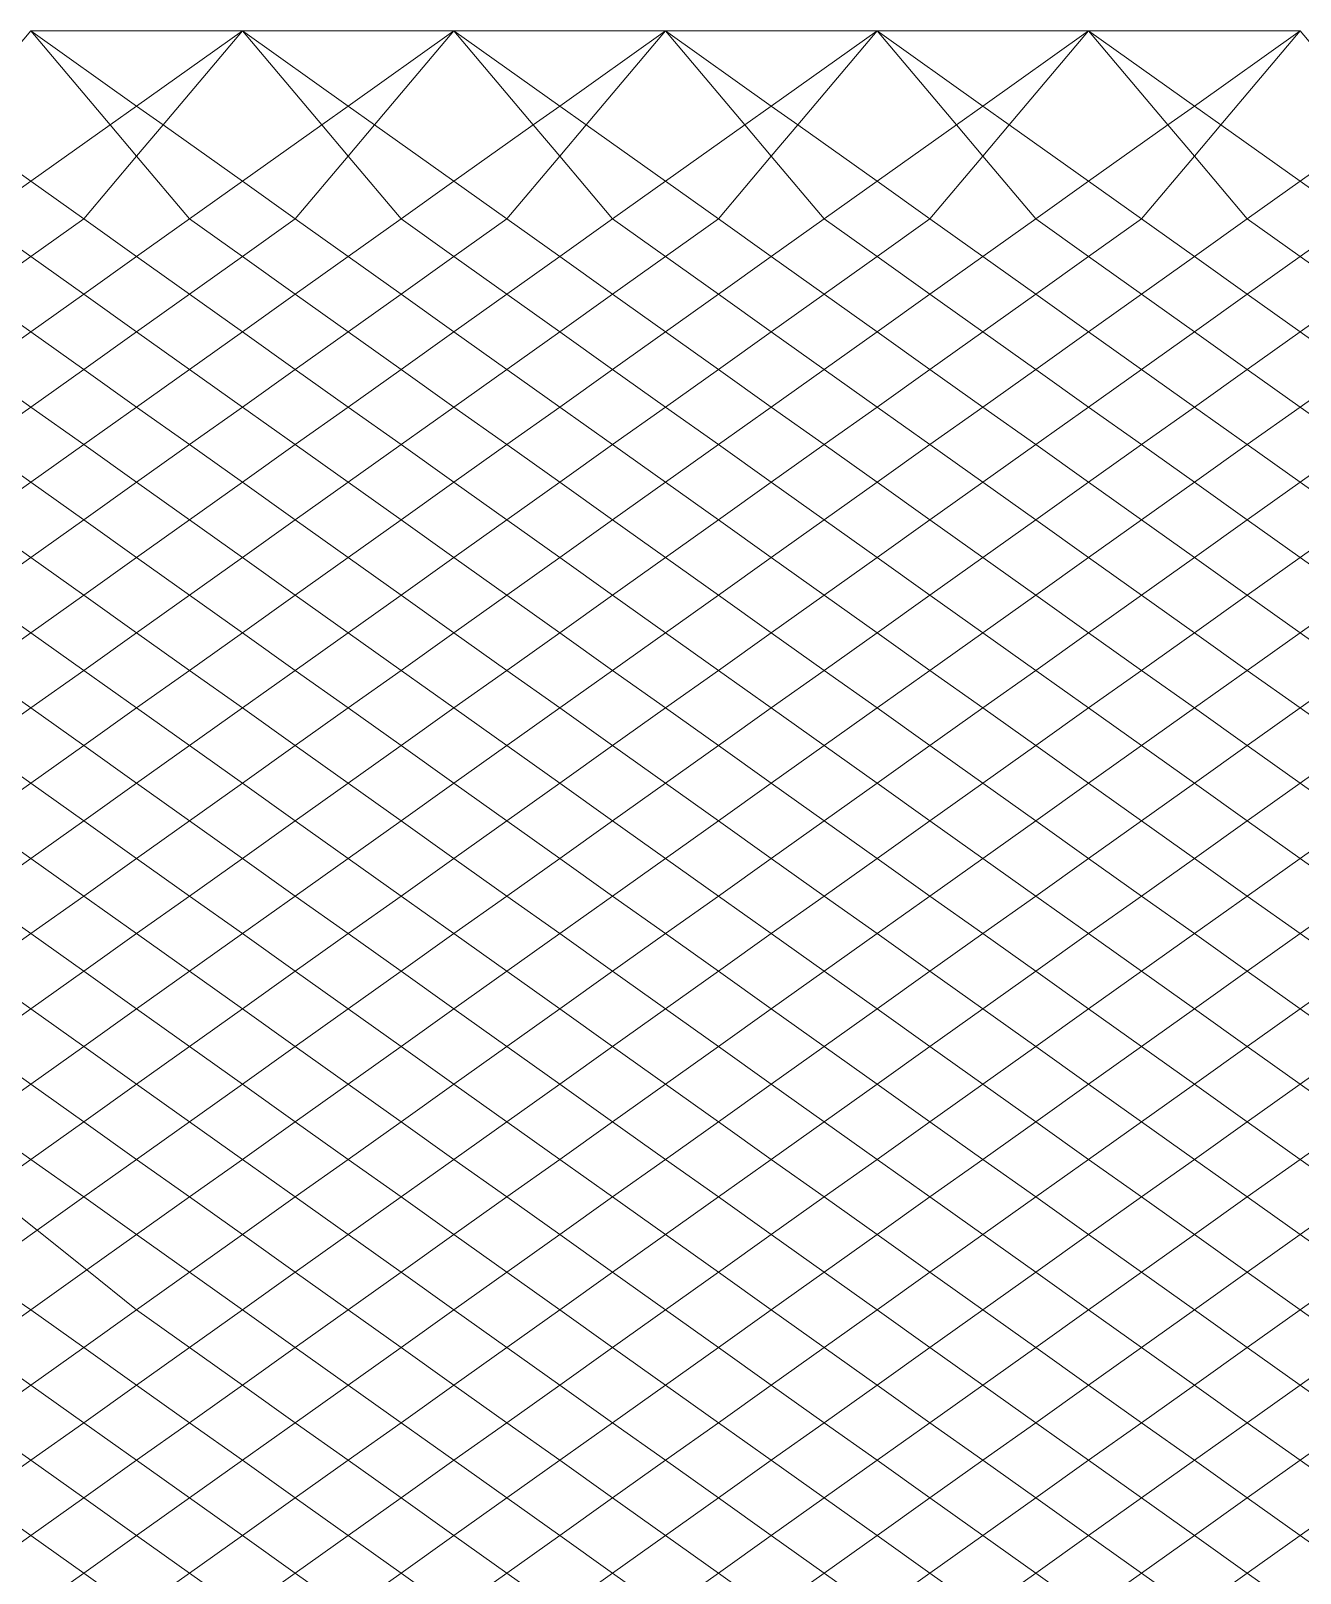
# Model space of a CAD drawing. Header units: millimetres. Extents: x 0 to 143, y 0 to 59.
# Drawn here: x 62.94 to 81.36, y 36.57 to 58.95 of the extents above; entities that cross this region are included whole.
import ezdxf

# ---------------------------------------------------------------- set-up
doc = ezdxf.new("R2010")
doc.units = ezdxf.units.MM
doc.layers.add('Основания', color=130, linetype='Continuous', lineweight=20)

msp = doc.modelspace()

# ---------------------------------------------------------------- linework, layer by layer
at = {"layer": 'Основания', "linetype": 'Continuous', "ltscale": 250}
for points in [[(62.935, 58.948), (61.784, 57.584), (62.935, 56.765), (64.086, 57.584)], [(62.935, 58.948), (64.086, 57.584), (64.47, 57.857)], [(66.005, 58.948), (66.005, 58.948), (62.935, 58.948), (64.47, 57.857)], [(66.005, 58.948), (64.47, 57.857), (64.854, 57.584)], [(66.005, 58.948), (64.854, 57.584), (66.005, 56.765), (67.156, 57.584)], [(69.075, 58.948), (66.005, 58.948), (66.005, 58.948), (67.54, 57.857)], [(66.005, 58.948), (67.156, 57.584), (67.54, 57.857)], [(69.075, 58.948), (67.54, 57.857), (67.924, 57.584)], [(69.075, 58.948), (67.924, 57.584), (69.075, 56.765), (70.226, 57.584)], [(72.145, 58.948), (69.075, 58.948), (69.075, 58.948), (70.61, 57.857)], [(69.075, 58.948), (70.226, 57.584), (70.61, 57.857)], [(72.145, 58.948), (70.61, 57.857), (70.994, 57.584)], [(72.145, 58.948), (70.994, 57.584), (72.145, 56.765), (73.296, 57.584)], [(72.145, 58.948), (73.296, 57.584), (73.68, 57.857)], [(75.215, 58.948), (72.145, 58.948), (72.145, 58.948), (73.68, 57.857)], [(75.215, 58.948), (73.68, 57.857), (74.064, 57.584)], [(75.215, 58.948), (74.064, 57.584), (75.215, 56.765), (76.366, 57.584)], [(75.215, 58.948), (76.366, 57.584), (76.75, 57.857)], [(78.285, 58.948), (78.285, 58.948), (75.215, 58.948), (76.75, 57.857)], [(78.285, 58.948), (76.75, 57.857), (77.134, 57.584)], [(78.285, 58.948), (77.134, 57.584), (78.285, 56.765), (79.436, 57.584)], [(81.355, 58.948), (78.285, 58.948), (78.285, 58.948), (79.82, 57.857)], [(78.285, 58.948), (79.436, 57.584), (79.82, 57.857)], [(81.355, 58.948), (79.82, 57.857), (80.204, 57.584)], [(81.355, 58.948), (80.204, 57.584), (81.355, 56.765), (82.506, 57.584)], [(64.854, 57.584), (64.47, 57.857), (64.086, 57.584), (64.47, 57.129)], [(67.924, 57.584), (67.54, 57.857), (67.156, 57.584), (67.54, 57.129)], [(70.994, 57.584), (70.61, 57.857), (70.226, 57.584), (70.61, 57.129)], [(74.064, 57.584), (73.68, 57.857), (73.296, 57.584), (73.68, 57.129)], [(77.134, 57.584), (76.75, 57.857), (76.366, 57.584), (76.75, 57.129)], [(80.204, 57.584), (79.82, 57.857), (79.436, 57.584), (79.82, 57.129)], [(64.47, 57.129), (64.086, 57.584), (62.935, 56.765), (63.703, 56.219)], [(64.854, 57.584), (64.47, 57.129), (65.238, 56.219), (66.005, 56.765)], [(67.54, 57.129), (67.156, 57.584), (66.005, 56.765), (66.773, 56.219)], [(69.075, 56.765), (67.924, 57.584), (67.54, 57.129), (68.308, 56.219), (68.308, 56.219)], [(70.61, 57.129), (70.226, 57.584), (69.075, 56.765), (69.843, 56.219)], [(72.145, 56.765), (70.994, 57.584), (70.61, 57.129), (71.378, 56.219), (71.378, 56.219)], [(73.68, 57.129), (73.296, 57.584), (72.145, 56.765), (72.913, 56.219)], [(74.064, 57.584), (73.68, 57.129), (74.448, 56.219), (75.215, 56.765)], [(76.75, 57.129), (76.366, 57.584), (75.215, 56.765), (75.983, 56.219)], [(77.134, 57.584), (76.75, 57.129), (77.518, 56.219), (78.285, 56.765)], [(79.82, 57.129), (79.436, 57.584), (78.285, 56.765), (79.053, 56.219)], [(81.355, 56.765), (80.204, 57.584), (79.82, 57.129), (80.588, 56.219), (80.588, 56.219)], [(65.238, 56.219), (64.47, 57.129), (63.703, 56.219), (64.47, 55.674)], [(68.308, 56.219), (67.54, 57.129), (66.773, 56.219), (67.54, 55.674)], [(71.378, 56.219), (70.61, 57.129), (69.843, 56.219), (70.61, 55.674)], [(74.448, 56.219), (73.68, 57.129), (72.913, 56.219), (73.68, 55.674)], [(77.518, 56.219), (76.75, 57.129), (75.983, 56.219), (76.75, 55.674)], [(80.588, 56.219), (79.82, 57.129), (79.053, 56.219), (79.82, 55.674)], [(62.935, 56.765), (62.168, 56.219), (62.935, 55.674), (63.703, 56.219)], [(66.005, 56.765), (65.238, 56.219), (66.005, 55.674), (66.773, 56.219)], [(69.075, 56.765), (68.308, 56.219), (69.075, 55.674), (69.843, 56.219)], [(72.145, 56.765), (71.378, 56.219), (72.145, 55.674), (72.913, 56.219)], [(75.215, 56.765), (74.448, 56.219), (75.215, 55.674), (75.983, 56.219)], [(78.285, 56.765), (77.518, 56.219), (78.285, 55.674), (79.053, 56.219)], [(81.355, 56.765), (80.588, 56.219), (81.355, 55.674), (82.123, 56.219)], [(62.168, 56.219), (61.4, 55.674), (62.168, 55.128), (62.935, 55.674)], [(63.703, 56.219), (62.935, 55.674), (63.703, 55.128), (64.47, 55.674)], [(65.238, 56.219), (64.47, 55.674), (65.238, 55.128), (66.005, 55.674)], [(66.773, 56.219), (66.005, 55.674), (66.773, 55.128), (67.54, 55.674)], [(68.308, 56.219), (67.54, 55.674), (68.308, 55.128), (69.075, 55.674)], [(69.843, 56.219), (69.075, 55.674), (69.843, 55.128), (70.61, 55.674)], [(71.378, 56.219), (70.61, 55.674), (71.378, 55.128), (72.145, 55.674)], [(72.913, 56.219), (72.145, 55.674), (72.913, 55.128), (73.68, 55.674)], [(74.448, 56.219), (73.68, 55.674), (74.448, 55.128), (75.215, 55.674)], [(75.983, 56.219), (75.215, 55.674), (75.983, 55.128), (76.75, 55.674)], [(77.518, 56.219), (76.75, 55.674), (77.518, 55.128), (78.285, 55.674)], [(79.053, 56.219), (78.285, 55.674), (79.053, 55.128), (79.82, 55.674)], [(80.588, 56.219), (79.82, 55.674), (80.588, 55.128), (81.355, 55.674)], [(62.935, 55.674), (62.168, 55.128), (62.935, 54.582), (63.703, 55.128)], [(64.47, 55.674), (63.703, 55.128), (64.47, 54.582), (65.238, 55.128)], [(66.005, 55.674), (65.238, 55.128), (66.005, 54.582), (66.773, 55.128)], [(67.54, 55.674), (66.773, 55.128), (67.54, 54.582), (68.308, 55.128)], [(69.075, 55.674), (68.308, 55.128), (69.075, 54.582), (69.843, 55.128)], [(70.61, 55.674), (69.843, 55.128), (70.61, 54.582), (71.378, 55.128)], [(72.145, 55.674), (71.378, 55.128), (72.145, 54.582), (72.913, 55.128)], [(73.68, 55.674), (72.913, 55.128), (73.68, 54.582), (74.448, 55.128)], [(75.215, 55.674), (74.448, 55.128), (75.215, 54.582), (75.983, 55.128)], [(76.75, 55.674), (75.983, 55.128), (76.75, 54.582), (77.518, 55.128)], [(78.285, 55.674), (77.518, 55.128), (78.285, 54.582), (79.053, 55.128)], [(79.82, 55.674), (79.053, 55.128), (79.82, 54.582), (80.588, 55.128)], [(81.355, 55.674), (80.588, 55.128), (81.355, 54.582), (82.123, 55.128)], [(62.168, 55.128), (61.4, 54.582), (62.168, 54.036), (62.935, 54.582)], [(63.703, 55.128), (62.935, 54.582), (63.703, 54.036), (64.47, 54.582)], [(65.238, 55.128), (64.47, 54.582), (65.238, 54.036), (66.005, 54.582)], [(66.773, 55.128), (66.005, 54.582), (66.773, 54.036), (67.54, 54.582)], [(68.308, 55.128), (67.54, 54.582), (68.308, 54.036), (69.075, 54.582)], [(69.843, 55.128), (69.075, 54.582), (69.843, 54.036), (70.61, 54.582)], [(71.378, 55.128), (70.61, 54.582), (71.378, 54.036), (72.145, 54.582)], [(72.913, 55.128), (72.145, 54.582), (72.913, 54.036), (73.68, 54.582)], [(74.448, 55.128), (73.68, 54.582), (74.448, 54.036), (75.215, 54.582)], [(75.983, 55.128), (75.215, 54.582), (75.983, 54.036), (76.75, 54.582)], [(77.518, 55.128), (76.75, 54.582), (77.518, 54.036), (78.285, 54.582)], [(79.053, 55.128), (78.285, 54.582), (79.053, 54.036), (79.82, 54.582)], [(80.588, 55.128), (79.82, 54.582), (80.588, 54.036), (81.355, 54.582)], [(62.935, 54.582), (62.168, 54.036), (62.935, 53.49), (63.703, 54.036)], [(64.47, 54.582), (63.703, 54.036), (64.47, 53.49), (65.238, 54.036)], [(66.005, 54.582), (65.238, 54.036), (66.005, 53.49), (66.773, 54.036)], [(67.54, 54.582), (66.773, 54.036), (67.54, 53.49), (68.308, 54.036)], [(69.075, 54.582), (68.308, 54.036), (69.075, 53.49), (69.843, 54.036)], [(70.61, 54.582), (69.843, 54.036), (70.61, 53.49), (71.378, 54.036)], [(72.145, 54.582), (71.378, 54.036), (72.145, 53.49), (72.913, 54.036)], [(73.68, 54.582), (72.913, 54.036), (73.68, 53.49), (74.448, 54.036)], [(75.215, 54.582), (74.448, 54.036), (75.215, 53.49), (75.983, 54.036)], [(76.75, 54.582), (75.983, 54.036), (76.75, 53.49), (77.518, 54.036)], [(78.285, 54.582), (77.518, 54.036), (78.285, 53.49), (79.053, 54.036)], [(79.82, 54.582), (79.053, 54.036), (79.82, 53.49), (80.588, 54.036)], [(81.355, 54.582), (80.588, 54.036), (81.355, 53.49), (82.123, 54.036)], [(62.168, 54.036), (61.4, 53.49), (62.168, 52.944), (62.935, 53.49)], [(63.703, 54.036), (62.935, 53.49), (63.703, 52.944), (64.47, 53.49)], [(65.238, 54.036), (64.47, 53.49), (65.238, 52.944), (66.005, 53.49)], [(66.773, 54.036), (66.005, 53.49), (66.773, 52.944), (67.54, 53.49)], [(68.308, 54.036), (67.54, 53.49), (68.308, 52.944), (69.075, 53.49)], [(69.843, 54.036), (69.075, 53.49), (69.843, 52.944), (70.61, 53.49)], [(71.378, 54.036), (70.61, 53.49), (71.378, 52.944), (72.145, 53.49)], [(72.913, 54.036), (72.145, 53.49), (72.913, 52.944), (73.68, 53.49)], [(74.448, 54.036), (73.68, 53.49), (74.448, 52.944), (75.215, 53.49)], [(75.983, 54.036), (75.215, 53.49), (75.983, 52.944), (76.75, 53.49)], [(77.518, 54.036), (76.75, 53.49), (77.518, 52.944), (78.285, 53.49)], [(79.053, 54.036), (78.285, 53.49), (79.053, 52.944), (79.82, 53.49)], [(80.588, 54.036), (79.82, 53.49), (80.588, 52.944), (81.355, 53.49)], [(62.935, 53.49), (62.168, 52.944), (62.935, 52.399), (63.703, 52.944)], [(64.47, 53.49), (63.703, 52.944), (64.47, 52.399), (65.238, 52.944)], [(66.005, 53.49), (65.238, 52.944), (66.005, 52.399), (66.773, 52.944)], [(67.54, 53.49), (66.773, 52.944), (67.54, 52.399), (68.308, 52.944)], [(69.075, 53.49), (68.308, 52.944), (69.075, 52.399), (69.843, 52.944)], [(70.61, 53.49), (69.843, 52.944), (70.61, 52.399), (71.378, 52.944)], [(72.145, 53.49), (71.378, 52.944), (72.145, 52.399), (72.913, 52.944)], [(73.68, 53.49), (72.913, 52.944), (73.68, 52.399), (74.448, 52.944)], [(75.215, 53.49), (74.448, 52.944), (75.215, 52.399), (75.983, 52.944)], [(76.75, 53.49), (75.983, 52.944), (76.75, 52.399), (77.518, 52.944)], [(78.285, 53.49), (77.518, 52.944), (78.285, 52.399), (79.053, 52.944)], [(79.82, 53.49), (79.053, 52.944), (79.82, 52.399), (80.588, 52.944)], [(81.355, 53.49), (80.588, 52.944), (81.355, 52.399), (82.123, 52.944)], [(62.168, 52.944), (61.4, 52.399), (62.168, 51.853), (62.935, 52.399)], [(63.703, 52.944), (62.935, 52.399), (63.703, 51.853), (64.47, 52.399)], [(65.238, 52.944), (64.47, 52.399), (65.238, 51.853), (66.005, 52.399)], [(66.773, 52.944), (66.005, 52.399), (66.773, 51.853), (67.54, 52.399)], [(68.308, 52.944), (67.54, 52.399), (68.308, 51.853), (69.075, 52.399)], [(69.843, 52.944), (69.075, 52.399), (69.843, 51.853), (70.61, 52.399)], [(71.378, 52.944), (70.61, 52.399), (71.378, 51.853), (72.145, 52.399)], [(72.913, 52.944), (72.145, 52.399), (72.913, 51.853), (73.68, 52.399)], [(74.448, 52.944), (73.68, 52.399), (74.448, 51.853), (75.215, 52.399)], [(75.983, 52.944), (75.215, 52.399), (75.983, 51.853), (76.75, 52.399)], [(77.518, 52.944), (76.75, 52.399), (77.518, 51.853), (78.285, 52.399)], [(79.053, 52.944), (78.285, 52.399), (79.053, 51.853), (79.82, 52.399)], [(80.588, 52.944), (79.82, 52.399), (80.588, 51.853), (81.355, 52.399)], [(62.935, 52.399), (62.168, 51.853), (62.935, 51.307), (63.703, 51.853)], [(64.47, 52.399), (63.703, 51.853), (64.47, 51.307), (65.238, 51.853)], [(66.005, 52.399), (65.238, 51.853), (66.005, 51.307), (66.773, 51.853)], [(67.54, 52.399), (66.773, 51.853), (67.54, 51.307), (68.308, 51.853)], [(69.075, 52.399), (68.308, 51.853), (69.075, 51.307), (69.843, 51.853)], [(70.61, 52.399), (69.843, 51.853), (70.61, 51.307), (71.378, 51.853)], [(72.145, 52.399), (71.378, 51.853), (72.145, 51.307), (72.913, 51.853)], [(73.68, 52.399), (72.913, 51.853), (73.68, 51.307), (74.448, 51.853)], [(75.215, 52.399), (74.448, 51.853), (75.215, 51.307), (75.983, 51.853)], [(76.75, 52.399), (75.983, 51.853), (76.75, 51.307), (77.518, 51.853)], [(78.285, 52.399), (77.518, 51.853), (78.285, 51.307), (79.053, 51.853)], [(79.82, 52.399), (79.053, 51.853), (79.82, 51.307), (80.588, 51.853)], [(81.355, 52.399), (80.588, 51.853), (81.355, 51.307), (82.123, 51.853)], [(62.168, 51.853), (61.4, 51.307), (62.168, 50.761), (62.935, 51.307)], [(63.703, 51.853), (62.935, 51.307), (63.703, 50.761), (64.47, 51.307)], [(65.238, 51.853), (64.47, 51.307), (65.238, 50.761), (66.005, 51.307)], [(66.773, 51.853), (66.005, 51.307), (66.773, 50.761), (67.54, 51.307)], [(68.308, 51.853), (67.54, 51.307), (68.308, 50.761), (69.075, 51.307)], [(69.843, 51.853), (69.075, 51.307), (69.843, 50.761), (70.61, 51.307)], [(71.378, 51.853), (70.61, 51.307), (71.378, 50.761), (72.145, 51.307)], [(72.913, 51.853), (72.145, 51.307), (72.913, 50.761), (73.68, 51.307)], [(74.448, 51.853), (73.68, 51.307), (74.448, 50.761), (75.215, 51.307)], [(75.983, 51.853), (75.215, 51.307), (75.983, 50.761), (76.75, 51.307)], [(77.518, 51.853), (76.75, 51.307), (77.518, 50.761), (78.285, 51.307)], [(79.053, 51.853), (78.285, 51.307), (79.053, 50.761), (79.82, 51.307)], [(80.588, 51.853), (79.82, 51.307), (80.588, 50.761), (81.355, 51.307)], [(62.935, 51.307), (62.168, 50.761), (62.935, 50.215), (63.703, 50.761)], [(64.47, 51.307), (63.703, 50.761), (64.47, 50.215), (65.238, 50.761)], [(66.005, 51.307), (65.238, 50.761), (66.005, 50.215), (66.773, 50.761)], [(67.54, 51.307), (66.773, 50.761), (67.54, 50.215), (68.308, 50.761)], [(69.075, 51.307), (68.308, 50.761), (69.075, 50.215), (69.843, 50.761)], [(70.61, 51.307), (69.843, 50.761), (70.61, 50.215), (71.378, 50.761)], [(72.145, 51.307), (71.378, 50.761), (72.145, 50.215), (72.913, 50.761)], [(73.68, 51.307), (72.913, 50.761), (73.68, 50.215), (74.448, 50.761)], [(75.215, 51.307), (74.448, 50.761), (75.215, 50.215), (75.983, 50.761)], [(76.75, 51.307), (75.983, 50.761), (76.75, 50.215), (77.518, 50.761)], [(78.285, 51.307), (77.518, 50.761), (78.285, 50.215), (79.053, 50.761)], [(79.82, 51.307), (79.053, 50.761), (79.82, 50.215), (80.588, 50.761)], [(81.355, 51.307), (80.588, 50.761), (81.355, 50.215), (82.123, 50.761)], [(62.168, 50.761), (61.4, 50.215), (62.168, 49.669), (62.935, 50.215)], [(63.703, 50.761), (62.935, 50.215), (63.703, 49.669), (64.47, 50.215)], [(65.238, 50.761), (64.47, 50.215), (65.238, 49.669), (66.005, 50.215)], [(66.773, 50.761), (66.005, 50.215), (66.773, 49.669), (67.54, 50.215)], [(68.308, 50.761), (67.54, 50.215), (68.308, 49.669), (69.075, 50.215)], [(69.843, 50.761), (69.075, 50.215), (69.843, 49.669), (70.61, 50.215)], [(71.378, 50.761), (70.61, 50.215), (71.378, 49.669), (72.145, 50.215)], [(72.913, 50.761), (72.145, 50.215), (72.913, 49.669), (73.68, 50.215)], [(74.448, 50.761), (73.68, 50.215), (74.448, 49.669), (75.215, 50.215)], [(75.983, 50.761), (75.215, 50.215), (75.983, 49.669), (76.75, 50.215)], [(77.518, 50.761), (76.75, 50.215), (77.518, 49.669), (78.285, 50.215)], [(79.053, 50.761), (78.285, 50.215), (79.053, 49.669), (79.82, 50.215)], [(80.588, 50.761), (79.82, 50.215), (80.588, 49.669), (81.355, 50.215)], [(62.935, 50.215), (62.168, 49.669), (62.935, 49.124), (63.703, 49.669)], [(64.47, 50.215), (63.703, 49.669), (64.47, 49.124), (65.238, 49.669)], [(66.005, 50.215), (65.238, 49.669), (66.005, 49.124), (66.773, 49.669)], [(67.54, 50.215), (66.773, 49.669), (67.54, 49.124), (68.308, 49.669)], [(69.075, 50.215), (68.308, 49.669), (69.075, 49.124), (69.843, 49.669)], [(70.61, 50.215), (69.843, 49.669), (70.61, 49.124), (71.378, 49.669)], [(72.145, 50.215), (71.378, 49.669), (72.145, 49.124), (72.913, 49.669)], [(73.68, 50.215), (72.913, 49.669), (73.68, 49.124), (74.448, 49.669)], [(75.215, 50.215), (74.448, 49.669), (75.215, 49.124), (75.983, 49.669)], [(76.75, 50.215), (75.983, 49.669), (76.75, 49.124), (77.518, 49.669)], [(78.285, 50.215), (77.518, 49.669), (78.285, 49.124), (79.053, 49.669)], [(79.82, 50.215), (79.053, 49.669), (79.82, 49.124), (80.588, 49.669)], [(81.355, 50.215), (80.588, 49.669), (81.355, 49.124), (82.123, 49.669)], [(62.168, 49.669), (61.4, 49.124), (62.168, 48.578), (62.935, 49.124)], [(63.703, 49.669), (62.935, 49.124), (63.703, 48.578), (64.47, 49.124)], [(65.238, 49.669), (64.47, 49.124), (65.238, 48.578), (66.005, 49.124)], [(66.773, 49.669), (66.005, 49.124), (66.773, 48.578), (67.54, 49.124)], [(68.308, 49.669), (67.54, 49.124), (68.308, 48.578), (69.075, 49.124)], [(69.843, 49.669), (69.075, 49.124), (69.843, 48.578), (70.61, 49.124)], [(71.378, 49.669), (70.61, 49.124), (71.378, 48.578), (72.145, 49.124)], [(72.913, 49.669), (72.145, 49.124), (72.913, 48.578), (73.68, 49.124)], [(74.448, 49.669), (73.68, 49.124), (74.448, 48.578), (75.215, 49.124)], [(75.983, 49.669), (75.215, 49.124), (75.983, 48.578), (76.75, 49.124)], [(77.518, 49.669), (76.75, 49.124), (77.518, 48.578), (78.285, 49.124)], [(79.053, 49.669), (78.285, 49.124), (79.053, 48.578), (79.82, 49.124)], [(80.588, 49.669), (79.82, 49.124), (80.588, 48.578), (81.355, 49.124)], [(62.935, 49.124), (62.168, 48.578), (62.935, 48.032), (63.703, 48.578)], [(64.47, 49.124), (63.703, 48.578), (64.47, 48.032), (65.238, 48.578)], [(66.005, 49.124), (65.238, 48.578), (66.005, 48.032), (66.773, 48.578)], [(67.54, 49.124), (66.773, 48.578), (67.54, 48.032), (68.308, 48.578)], [(69.075, 49.124), (68.308, 48.578), (69.075, 48.032), (69.843, 48.578)], [(70.61, 49.124), (69.843, 48.578), (70.61, 48.032), (71.378, 48.578)], [(72.145, 49.124), (71.378, 48.578), (72.145, 48.032), (72.913, 48.578)], [(73.68, 49.124), (72.913, 48.578), (73.68, 48.032), (74.448, 48.578)], [(75.215, 49.124), (74.448, 48.578), (75.215, 48.032), (75.983, 48.578)], [(76.75, 49.124), (75.983, 48.578), (76.75, 48.032), (77.518, 48.578)], [(78.285, 49.124), (77.518, 48.578), (78.285, 48.032), (79.053, 48.578)], [(79.82, 49.124), (79.053, 48.578), (79.82, 48.032), (80.588, 48.578)], [(81.355, 49.124), (80.588, 48.578), (81.355, 48.032), (82.123, 48.578)], [(62.168, 48.578), (61.4, 48.032), (62.168, 47.486), (62.935, 48.032)], [(63.703, 48.578), (62.935, 48.032), (63.703, 47.486), (64.47, 48.032)], [(65.238, 48.578), (64.47, 48.032), (65.238, 47.486), (66.005, 48.032)], [(66.773, 48.578), (66.005, 48.032), (66.773, 47.486), (67.54, 48.032)], [(68.308, 48.578), (67.54, 48.032), (68.308, 47.486), (69.075, 48.032)], [(69.843, 48.578), (69.075, 48.032), (69.843, 47.486), (70.61, 48.032)], [(71.378, 48.578), (70.61, 48.032), (71.378, 47.486), (72.145, 48.032)], [(72.913, 48.578), (72.145, 48.032), (72.913, 47.486), (73.68, 48.032)], [(74.448, 48.578), (73.68, 48.032), (74.448, 47.486), (75.215, 48.032)], [(75.983, 48.578), (75.215, 48.032), (75.983, 47.486), (76.75, 48.032)], [(77.518, 48.578), (76.75, 48.032), (77.518, 47.486), (78.285, 48.032)], [(79.053, 48.578), (78.285, 48.032), (79.053, 47.486), (79.82, 48.032)], [(80.588, 48.578), (79.82, 48.032), (80.588, 47.486), (81.355, 48.032)], [(62.935, 48.032), (62.168, 47.486), (62.935, 46.94), (63.703, 47.486)], [(64.47, 48.032), (63.703, 47.486), (64.47, 46.94), (65.238, 47.486)], [(66.005, 48.032), (65.238, 47.486), (66.005, 46.94), (66.773, 47.486)], [(67.54, 48.032), (66.773, 47.486), (67.54, 46.94), (68.308, 47.486)], [(69.075, 48.032), (68.308, 47.486), (69.075, 46.94), (69.843, 47.486)], [(70.61, 48.032), (69.843, 47.486), (70.61, 46.94), (71.378, 47.486)], [(72.145, 48.032), (71.378, 47.486), (72.145, 46.94), (72.913, 47.486)], [(73.68, 48.032), (72.913, 47.486), (73.68, 46.94), (74.448, 47.486)], [(75.215, 48.032), (74.448, 47.486), (75.215, 46.94), (75.983, 47.486)], [(76.75, 48.032), (75.983, 47.486), (76.75, 46.94), (77.518, 47.486)], [(78.285, 48.032), (77.518, 47.486), (78.285, 46.94), (79.053, 47.486)], [(79.82, 48.032), (79.053, 47.486), (79.82, 46.94), (80.588, 47.486)], [(81.355, 48.032), (80.588, 47.486), (81.355, 46.94), (82.123, 47.486)], [(62.168, 47.486), (61.4, 46.94), (62.168, 46.395), (62.935, 46.94)], [(63.703, 47.486), (62.935, 46.94), (63.703, 46.395), (64.47, 46.94)], [(65.238, 47.486), (64.47, 46.94), (65.238, 46.395), (66.005, 46.94)], [(66.773, 47.486), (66.005, 46.94), (66.773, 46.395), (67.54, 46.94)], [(68.308, 47.486), (67.54, 46.94), (68.308, 46.395), (69.075, 46.94)], [(69.843, 47.486), (69.075, 46.94), (69.843, 46.395), (70.61, 46.94)], [(71.378, 47.486), (70.61, 46.94), (71.378, 46.395), (72.145, 46.94)], [(72.913, 47.486), (72.145, 46.94), (72.913, 46.395), (73.68, 46.94)], [(74.448, 47.486), (73.68, 46.94), (74.448, 46.395), (75.215, 46.94)], [(75.983, 47.486), (75.215, 46.94), (75.983, 46.395), (76.75, 46.94)], [(77.518, 47.486), (76.75, 46.94), (77.518, 46.395), (78.285, 46.94)], [(79.053, 47.486), (78.285, 46.94), (79.053, 46.395), (79.82, 46.94)], [(80.588, 47.486), (79.82, 46.94), (80.588, 46.395), (81.355, 46.94)], [(62.935, 46.94), (62.168, 46.395), (62.935, 45.849), (63.703, 46.395)], [(64.47, 46.94), (63.703, 46.395), (64.47, 45.849), (65.238, 46.395)], [(66.005, 46.94), (65.238, 46.395), (66.005, 45.849), (66.773, 46.395)], [(67.54, 46.94), (66.773, 46.395), (67.54, 45.849), (68.308, 46.395)], [(69.075, 46.94), (68.308, 46.395), (69.075, 45.849), (69.843, 46.395)], [(70.61, 46.94), (69.843, 46.395), (70.61, 45.849), (71.378, 46.395)], [(72.145, 46.94), (71.378, 46.395), (72.145, 45.849), (72.913, 46.395)], [(73.68, 46.94), (72.913, 46.395), (73.68, 45.849), (74.448, 46.395)], [(75.215, 46.94), (74.448, 46.395), (75.215, 45.849), (75.983, 46.395)], [(76.75, 46.94), (75.983, 46.395), (76.75, 45.849), (77.518, 46.395)], [(78.285, 46.94), (77.518, 46.395), (78.285, 45.849), (79.053, 46.395)], [(79.82, 46.94), (79.053, 46.395), (79.82, 45.849), (80.588, 46.395)], [(81.355, 46.94), (80.588, 46.395), (81.355, 45.849), (82.123, 46.395)], [(62.168, 46.395), (61.4, 45.849), (62.168, 45.303), (62.935, 45.849)], [(63.703, 46.395), (62.935, 45.849), (63.703, 45.303), (64.47, 45.849)], [(65.238, 46.395), (64.47, 45.849), (65.238, 45.303), (66.005, 45.849)], [(66.773, 46.395), (66.005, 45.849), (66.773, 45.303), (67.54, 45.849)], [(68.308, 46.395), (67.54, 45.849), (68.308, 45.303), (69.075, 45.849)], [(69.843, 46.395), (69.075, 45.849), (69.843, 45.303), (70.61, 45.849)], [(71.378, 46.395), (70.61, 45.849), (71.378, 45.303), (72.145, 45.849)], [(72.913, 46.395), (72.145, 45.849), (72.913, 45.303), (73.68, 45.849)], [(74.448, 46.395), (73.68, 45.849), (74.448, 45.303), (75.215, 45.849)], [(75.983, 46.395), (75.215, 45.849), (75.983, 45.303), (76.75, 45.849)], [(77.518, 46.395), (76.75, 45.849), (77.518, 45.303), (78.285, 45.849)], [(79.053, 46.395), (78.285, 45.849), (79.053, 45.303), (79.82, 45.849)], [(80.588, 46.395), (79.82, 45.849), (80.588, 45.303), (81.355, 45.849)], [(62.935, 45.849), (62.168, 45.303), (62.935, 44.757), (63.703, 45.303)], [(64.47, 45.849), (63.703, 45.303), (64.47, 44.757), (65.238, 45.303)], [(66.005, 45.849), (65.238, 45.303), (66.005, 44.757), (66.773, 45.303)], [(67.54, 45.849), (66.773, 45.303), (67.54, 44.757), (68.308, 45.303)], [(69.075, 45.849), (68.308, 45.303), (69.075, 44.757), (69.843, 45.303)], [(70.61, 45.849), (69.843, 45.303), (70.61, 44.757), (71.378, 45.303)], [(72.145, 45.849), (71.378, 45.303), (72.145, 44.757), (72.913, 45.303)], [(73.68, 45.849), (72.913, 45.303), (73.68, 44.757), (74.448, 45.303)], [(75.215, 45.849), (74.448, 45.303), (75.215, 44.757), (75.983, 45.303)], [(76.75, 45.849), (75.983, 45.303), (76.75, 44.757), (77.518, 45.303)], [(78.285, 45.849), (77.518, 45.303), (78.285, 44.757), (79.053, 45.303)], [(79.82, 45.849), (79.053, 45.303), (79.82, 44.757), (80.588, 45.303)], [(81.355, 45.849), (80.588, 45.303), (81.355, 44.757), (82.123, 45.303)], [(62.168, 45.303), (61.4, 44.757), (62.168, 44.211), (62.935, 44.757)], [(63.703, 45.303), (62.935, 44.757), (63.703, 44.211), (64.47, 44.757)], [(65.238, 45.303), (64.47, 44.757), (65.238, 44.211), (66.005, 44.757)], [(66.773, 45.303), (66.005, 44.757), (66.773, 44.211), (67.54, 44.757)], [(68.308, 45.303), (67.54, 44.757), (68.308, 44.211), (69.075, 44.757)], [(69.843, 45.303), (69.075, 44.757), (69.843, 44.211), (70.61, 44.757)], [(71.378, 45.303), (70.61, 44.757), (71.378, 44.211), (72.145, 44.757)], [(72.913, 45.303), (72.145, 44.757), (72.913, 44.211), (73.68, 44.757)], [(74.448, 45.303), (73.68, 44.757), (74.448, 44.211), (75.215, 44.757)], [(75.983, 45.303), (75.215, 44.757), (75.983, 44.211), (76.75, 44.757)], [(77.518, 45.303), (76.75, 44.757), (77.518, 44.211), (78.285, 44.757)], [(79.053, 45.303), (78.285, 44.757), (79.053, 44.211), (79.82, 44.757)], [(80.588, 45.303), (79.82, 44.757), (80.588, 44.211), (81.355, 44.757)], [(62.935, 44.757), (62.168, 44.211), (62.935, 43.665), (63.703, 44.211)], [(64.47, 44.757), (63.703, 44.211), (64.47, 43.665), (65.238, 44.211)], [(66.005, 44.757), (65.238, 44.211), (66.005, 43.665), (66.773, 44.211)], [(67.54, 44.757), (66.773, 44.211), (67.54, 43.665), (68.308, 44.211)], [(69.075, 44.757), (68.308, 44.211), (69.075, 43.665), (69.843, 44.211)], [(70.61, 44.757), (69.843, 44.211), (70.61, 43.665), (71.378, 44.211)], [(72.145, 44.757), (71.378, 44.211), (72.145, 43.665), (72.913, 44.211)], [(73.68, 44.757), (72.913, 44.211), (73.68, 43.665), (74.448, 44.211)], [(75.215, 44.757), (74.448, 44.211), (75.215, 43.665), (75.983, 44.211)], [(76.75, 44.757), (75.983, 44.211), (76.75, 43.665), (77.518, 44.211)], [(78.285, 44.757), (77.518, 44.211), (78.285, 43.665), (79.053, 44.211)], [(79.82, 44.757), (79.053, 44.211), (79.82, 43.665), (80.588, 44.211)], [(81.355, 44.757), (80.588, 44.211), (81.355, 43.665), (82.123, 44.211)], [(62.168, 44.211), (61.4, 43.665), (62.168, 43.12), (62.935, 43.665)], [(63.703, 44.211), (62.935, 43.665), (63.703, 43.12), (64.47, 43.665)], [(65.238, 44.211), (64.47, 43.665), (65.238, 43.12), (66.005, 43.665)], [(66.773, 44.211), (66.005, 43.665), (66.773, 43.12), (67.54, 43.665)], [(68.308, 44.211), (67.54, 43.665), (68.308, 43.12), (69.075, 43.665)], [(69.843, 44.211), (69.075, 43.665), (69.843, 43.12), (70.61, 43.665)], [(71.378, 44.211), (70.61, 43.665), (71.378, 43.12), (72.145, 43.665)], [(72.913, 44.211), (72.145, 43.665), (72.913, 43.12), (73.68, 43.665)], [(74.448, 44.211), (73.68, 43.665), (74.448, 43.12), (75.215, 43.665)], [(75.983, 44.211), (75.215, 43.665), (75.983, 43.12), (76.75, 43.665)], [(77.518, 44.211), (76.75, 43.665), (77.518, 43.12), (78.285, 43.665)], [(79.053, 44.211), (78.285, 43.665), (79.053, 43.12), (79.82, 43.665)], [(80.588, 44.211), (79.82, 43.665), (80.588, 43.12), (81.355, 43.665)], [(62.935, 43.665), (62.168, 43.12), (62.935, 42.574), (63.703, 43.12)], [(64.47, 43.665), (63.703, 43.12), (64.47, 42.574), (65.238, 43.12)], [(66.005, 43.665), (65.238, 43.12), (66.005, 42.574), (66.773, 43.12)], [(67.54, 43.665), (66.773, 43.12), (67.54, 42.574), (68.308, 43.12)], [(69.075, 43.665), (68.308, 43.12), (69.075, 42.574), (69.843, 43.12)], [(70.61, 43.665), (69.843, 43.12), (70.61, 42.574), (71.378, 43.12)], [(72.145, 43.665), (71.378, 43.12), (72.145, 42.574), (72.913, 43.12)], [(73.68, 43.665), (72.913, 43.12), (73.68, 42.574), (74.448, 43.12)], [(75.215, 43.665), (74.448, 43.12), (75.215, 42.574), (75.983, 43.12)], [(76.75, 43.665), (75.983, 43.12), (76.75, 42.574), (77.518, 43.12)], [(78.285, 43.665), (77.518, 43.12), (78.285, 42.574), (79.053, 43.12)], [(79.82, 43.665), (79.053, 43.12), (79.82, 42.574), (80.588, 43.12)], [(81.355, 43.665), (80.588, 43.12), (81.355, 42.574), (82.123, 43.12)], [(63.703, 43.12), (62.935, 42.574), (63.703, 42.028), (64.47, 42.574)], [(65.238, 43.12), (64.47, 42.574), (65.238, 42.028), (66.005, 42.574)], [(66.773, 43.12), (66.005, 42.574), (66.773, 42.028), (67.54, 42.574)], [(68.308, 43.12), (67.54, 42.574), (68.308, 42.028), (69.075, 42.574)], [(69.843, 43.12), (69.075, 42.574), (69.843, 42.028), (70.61, 42.574)], [(71.378, 43.12), (70.61, 42.574), (71.378, 42.028), (72.145, 42.574)], [(72.913, 43.12), (72.145, 42.574), (72.913, 42.028), (73.68, 42.574)], [(74.448, 43.12), (73.68, 42.574), (74.448, 42.028), (75.215, 42.574)], [(75.983, 43.12), (75.215, 42.574), (75.983, 42.028), (76.75, 42.574)], [(77.518, 43.12), (76.75, 42.574), (77.518, 42.028), (78.285, 42.574)], [(79.053, 43.12), (78.285, 42.574), (79.053, 42.028), (79.82, 42.574)], [(80.588, 43.12), (79.82, 42.574), (80.588, 42.028), (81.355, 42.574)], [(63.703, 42.028), (62.935, 42.574), (62.303, 42.124), (63.025, 41.546)], [(64.47, 42.574), (63.703, 42.028), (64.47, 41.482), (65.238, 42.028)], [(66.005, 42.574), (65.238, 42.028), (66.005, 41.482), (66.773, 42.028)], [(67.54, 42.574), (66.773, 42.028), (67.54, 41.482), (68.308, 42.028)], [(69.075, 42.574), (68.308, 42.028), (69.075, 41.482), (69.843, 42.028)], [(70.61, 42.574), (69.843, 42.028), (70.61, 41.482), (71.378, 42.028)], [(72.145, 42.574), (71.378, 42.028), (72.145, 41.482), (72.913, 42.028)], [(73.68, 42.574), (72.913, 42.028), (73.68, 41.482), (74.448, 42.028)], [(75.215, 42.574), (74.448, 42.028), (75.215, 41.482), (75.983, 42.028)], [(76.75, 42.574), (75.983, 42.028), (76.75, 41.482), (77.518, 42.028)], [(78.285, 42.574), (77.518, 42.028), (78.285, 41.482), (79.053, 42.028)], [(79.82, 42.574), (79.053, 42.028), (79.82, 41.482), (80.588, 42.028)], [(81.355, 42.574), (80.588, 42.028), (81.355, 41.482), (82.123, 42.028)], [(63.025, 41.546), (62.303, 42.124), (61.365, 41.457), (62.15, 40.924)], [(63.703, 42.028), (63.025, 41.546), (63.748, 40.969), (64.47, 41.482)], [(65.238, 42.028), (64.47, 41.482), (65.238, 40.936), (66.005, 41.482)], [(66.773, 42.028), (66.005, 41.482), (66.773, 40.936), (67.54, 41.482)], [(68.308, 42.028), (67.54, 41.482), (68.308, 40.936), (69.075, 41.482)], [(69.843, 42.028), (69.075, 41.482), (69.843, 40.936), (70.61, 41.482)], [(71.378, 42.028), (70.61, 41.482), (71.378, 40.936), (72.145, 41.482)], [(72.913, 42.028), (72.145, 41.482), (72.913, 40.936), (73.68, 41.482)], [(74.448, 42.028), (73.68, 41.482), (74.448, 40.936), (75.215, 41.482)], [(75.983, 42.028), (75.215, 41.482), (75.983, 40.936), (76.75, 41.482)], [(77.518, 42.028), (76.75, 41.482), (77.518, 40.936), (78.285, 41.482)], [(79.053, 42.028), (78.285, 41.482), (79.053, 40.936), (79.82, 41.482)], [(80.588, 42.028), (79.82, 41.482), (80.588, 40.936), (81.355, 41.482)], [(63.748, 40.969), (63.025, 41.546), (62.15, 40.924), (62.935, 40.391)], [(64.47, 41.482), (63.748, 40.969), (64.47, 40.391), (65.238, 40.936)], [(66.005, 41.482), (65.238, 40.936), (66.005, 40.391), (66.773, 40.936)], [(67.54, 41.482), (66.773, 40.936), (67.54, 40.391), (68.308, 40.936)], [(69.075, 41.482), (68.308, 40.936), (69.075, 40.391), (69.843, 40.936)], [(70.61, 41.482), (69.843, 40.936), (70.61, 40.391), (71.378, 40.936)], [(72.145, 41.482), (71.378, 40.936), (72.145, 40.391), (72.913, 40.936)], [(73.68, 41.482), (72.913, 40.936), (73.68, 40.391), (74.448, 40.936)], [(75.215, 41.482), (74.448, 40.936), (75.215, 40.391), (75.983, 40.936)], [(76.75, 41.482), (75.983, 40.936), (76.75, 40.391), (77.518, 40.936)], [(78.285, 41.482), (77.518, 40.936), (78.285, 40.391), (79.053, 40.936)], [(79.82, 41.482), (79.053, 40.936), (79.82, 40.391), (80.588, 40.936)], [(81.355, 41.482), (80.588, 40.936), (81.355, 40.391), (82.123, 40.936)], [(63.748, 40.969), (62.935, 40.391), (63.703, 39.845), (64.47, 40.391)], [(65.238, 40.936), (64.47, 40.391), (65.238, 39.845), (66.005, 40.391)], [(66.773, 40.936), (66.005, 40.391), (66.773, 39.845), (67.54, 40.391)], [(68.308, 40.936), (67.54, 40.391), (68.308, 39.845), (69.075, 40.391)], [(69.843, 40.936), (69.075, 40.391), (69.843, 39.845), (70.61, 40.391)], [(71.378, 40.936), (70.61, 40.391), (71.378, 39.845), (72.145, 40.391)], [(72.913, 40.936), (72.145, 40.391), (72.913, 39.845), (73.68, 40.391)], [(74.448, 40.936), (73.68, 40.391), (74.448, 39.845), (75.215, 40.391)], [(75.983, 40.936), (75.215, 40.391), (75.983, 39.845), (76.75, 40.391)], [(77.518, 40.936), (76.75, 40.391), (77.518, 39.845), (78.285, 40.391)], [(79.053, 40.936), (78.285, 40.391), (79.053, 39.845), (79.82, 40.391)], [(80.588, 40.936), (79.82, 40.391), (80.588, 39.845), (81.355, 40.391)], [(62.935, 40.391), (62.168, 39.845), (62.935, 39.299), (63.703, 39.845)], [(64.47, 40.391), (63.703, 39.845), (64.47, 39.299), (65.238, 39.845)], [(66.005, 40.391), (65.238, 39.845), (66.005, 39.299), (66.773, 39.845)], [(67.54, 40.391), (66.773, 39.845), (67.54, 39.299), (68.308, 39.845)], [(69.075, 40.391), (68.308, 39.845), (69.075, 39.299), (69.843, 39.845)], [(70.61, 40.391), (69.843, 39.845), (70.61, 39.299), (71.378, 39.845)], [(72.145, 40.391), (71.378, 39.845), (72.145, 39.299), (72.913, 39.845)], [(73.68, 40.391), (72.913, 39.845), (73.68, 39.299), (74.448, 39.845)], [(75.215, 40.391), (74.448, 39.845), (75.215, 39.299), (75.983, 39.845)], [(76.75, 40.391), (75.983, 39.845), (76.75, 39.299), (77.518, 39.845)], [(78.285, 40.391), (77.518, 39.845), (78.285, 39.299), (79.053, 39.845)], [(79.82, 40.391), (79.053, 39.845), (79.82, 39.299), (80.588, 39.845)], [(81.355, 40.391), (80.588, 39.845), (81.355, 39.299), (82.123, 39.845)], [(62.168, 39.845), (61.4, 39.299), (62.168, 38.753), (62.935, 39.299)], [(63.703, 39.845), (62.935, 39.299), (63.703, 38.753), (64.47, 39.299)], [(65.238, 39.845), (64.47, 39.299), (65.238, 38.753), (66.005, 39.299)], [(66.773, 39.845), (66.005, 39.299), (66.773, 38.753), (67.54, 39.299)], [(68.308, 39.845), (67.54, 39.299), (68.308, 38.753), (69.075, 39.299)], [(69.843, 39.845), (69.075, 39.299), (69.843, 38.753), (70.61, 39.299)], [(71.378, 39.845), (70.61, 39.299), (71.378, 38.753), (72.145, 39.299)], [(72.913, 39.845), (72.145, 39.299), (72.913, 38.753), (73.68, 39.299)], [(74.448, 39.845), (73.68, 39.299), (74.448, 38.753), (75.215, 39.299)], [(75.983, 39.845), (75.215, 39.299), (75.983, 38.753), (76.75, 39.299)], [(77.518, 39.845), (76.75, 39.299), (77.518, 38.753), (78.285, 39.299)], [(79.053, 39.845), (78.285, 39.299), (79.053, 38.753), (79.82, 39.299)], [(80.588, 39.845), (79.82, 39.299), (80.588, 38.753), (81.355, 39.299)], [(62.935, 39.299), (62.168, 38.753), (62.935, 38.207), (63.703, 38.753)], [(64.47, 39.299), (63.703, 38.753), (64.47, 38.207), (65.238, 38.753)], [(66.005, 39.299), (65.238, 38.753), (66.005, 38.207), (66.773, 38.753)], [(67.54, 39.299), (66.773, 38.753), (67.54, 38.207), (68.308, 38.753)], [(69.075, 39.299), (68.308, 38.753), (69.075, 38.207), (69.843, 38.753)], [(70.61, 39.299), (69.843, 38.753), (70.61, 38.207), (71.378, 38.753)], [(72.145, 39.299), (71.378, 38.753), (72.145, 38.207), (72.913, 38.753)], [(73.68, 39.299), (72.913, 38.753), (73.68, 38.207), (74.448, 38.753)], [(75.215, 39.299), (74.448, 38.753), (75.215, 38.207), (75.983, 38.753)], [(76.75, 39.299), (75.983, 38.753), (76.75, 38.207), (77.518, 38.753)], [(78.285, 39.299), (77.518, 38.753), (78.285, 38.207), (79.053, 38.753)], [(79.82, 39.299), (79.053, 38.753), (79.82, 38.207), (80.588, 38.753)], [(81.355, 39.299), (80.588, 38.753), (81.355, 38.207), (82.123, 38.753)], [(62.168, 38.753), (61.4, 38.207), (62.168, 37.661), (62.935, 38.207)], [(63.703, 38.753), (62.935, 38.207), (63.703, 37.661), (64.47, 38.207)], [(65.238, 38.753), (64.47, 38.207), (65.238, 37.661), (66.005, 38.207)], [(66.773, 38.753), (66.005, 38.207), (66.773, 37.661), (67.54, 38.207)], [(68.308, 38.753), (67.54, 38.207), (68.308, 37.661), (69.075, 38.207)], [(69.843, 38.753), (69.075, 38.207), (69.843, 37.661), (70.61, 38.207)], [(71.378, 38.753), (70.61, 38.207), (71.378, 37.661), (72.145, 38.207)], [(72.913, 38.753), (72.145, 38.207), (72.913, 37.661), (73.68, 38.207)], [(74.448, 38.753), (73.68, 38.207), (74.448, 37.661), (75.215, 38.207)], [(75.983, 38.753), (75.215, 38.207), (75.983, 37.661), (76.75, 38.207)], [(77.518, 38.753), (76.75, 38.207), (77.518, 37.661), (78.285, 38.207)], [(79.053, 38.753), (78.285, 38.207), (79.053, 37.661), (79.82, 38.207)], [(80.588, 38.753), (79.82, 38.207), (80.588, 37.661), (81.355, 38.207)], [(62.935, 38.207), (62.168, 37.661), (62.935, 37.116), (63.703, 37.661)], [(64.47, 38.207), (63.703, 37.661), (64.47, 37.116), (65.238, 37.661)], [(66.005, 38.207), (65.238, 37.661), (66.005, 37.116), (66.773, 37.661)], [(67.54, 38.207), (66.773, 37.661), (67.54, 37.116), (68.308, 37.661)], [(69.075, 38.207), (68.308, 37.661), (69.075, 37.116), (69.843, 37.661)], [(70.61, 38.207), (69.843, 37.661), (70.61, 37.116), (71.378, 37.661)], [(72.145, 38.207), (71.378, 37.661), (72.145, 37.116), (72.913, 37.661)], [(73.68, 38.207), (72.913, 37.661), (73.68, 37.116), (74.448, 37.661)], [(75.215, 38.207), (74.448, 37.661), (75.215, 37.116), (75.983, 37.661)], [(76.75, 38.207), (75.983, 37.661), (76.75, 37.116), (77.518, 37.661)], [(78.285, 38.207), (77.518, 37.661), (78.285, 37.116), (79.053, 37.661)], [(79.82, 38.207), (79.053, 37.661), (79.82, 37.116), (80.588, 37.661)], [(81.355, 38.207), (80.588, 37.661), (81.355, 37.116), (82.123, 37.661)], [(62.168, 37.661), (61.4, 37.116), (62.168, 36.57), (62.935, 37.116)], [(63.703, 37.661), (62.935, 37.116), (63.703, 36.57), (64.47, 37.116)], [(65.238, 37.661), (64.47, 37.116), (65.238, 36.57), (66.005, 37.116)], [(66.773, 37.661), (66.005, 37.116), (66.773, 36.57), (67.54, 37.116)], [(68.308, 37.661), (67.54, 37.116), (68.308, 36.57), (69.075, 37.116)], [(69.843, 37.661), (69.075, 37.116), (69.843, 36.57), (70.61, 37.116)], [(71.378, 37.661), (70.61, 37.116), (71.378, 36.57), (72.145, 37.116)], [(72.913, 37.661), (72.145, 37.116), (72.913, 36.57), (73.68, 37.116)], [(74.448, 37.661), (73.68, 37.116), (74.448, 36.57), (75.215, 37.116)], [(75.983, 37.661), (75.215, 37.116), (75.983, 36.57), (76.75, 37.116)], [(77.518, 37.661), (76.75, 37.116), (77.518, 36.57), (78.285, 37.116)], [(79.053, 37.661), (78.285, 37.116), (79.053, 36.57), (79.82, 37.116)], [(80.588, 37.661), (79.82, 37.116), (80.588, 36.57), (81.355, 37.116)], [(62.935, 37.116), (62.168, 36.57), (62.935, 36.024), (63.703, 36.57)], [(64.47, 37.116), (63.703, 36.57), (64.47, 36.024), (65.238, 36.57)], [(66.005, 37.116), (65.238, 36.57), (66.005, 36.024), (66.773, 36.57)], [(67.54, 37.116), (66.773, 36.57), (67.54, 36.024), (68.308, 36.57)], [(69.075, 37.116), (68.308, 36.57), (69.075, 36.024), (69.843, 36.57)], [(70.61, 37.116), (69.843, 36.57), (70.61, 36.024), (71.378, 36.57)], [(72.145, 37.116), (71.378, 36.57), (72.145, 36.024), (72.913, 36.57)], [(73.68, 37.116), (72.913, 36.57), (73.68, 36.024), (74.448, 36.57)], [(75.215, 37.116), (74.448, 36.57), (75.215, 36.024), (75.983, 36.57)], [(76.75, 37.116), (75.983, 36.57), (76.75, 36.024), (77.518, 36.57)], [(78.285, 37.116), (77.518, 36.57), (78.285, 36.024), (79.053, 36.57)], [(79.82, 37.116), (79.053, 36.57), (79.82, 36.024), (80.588, 36.57)], [(81.355, 37.116), (80.588, 36.57), (81.355, 36.024), (82.123, 36.57)]]:
    msp.add_lwpolyline(points, close=True, dxfattribs=at)

doc.saveas('drawing.dxf')
